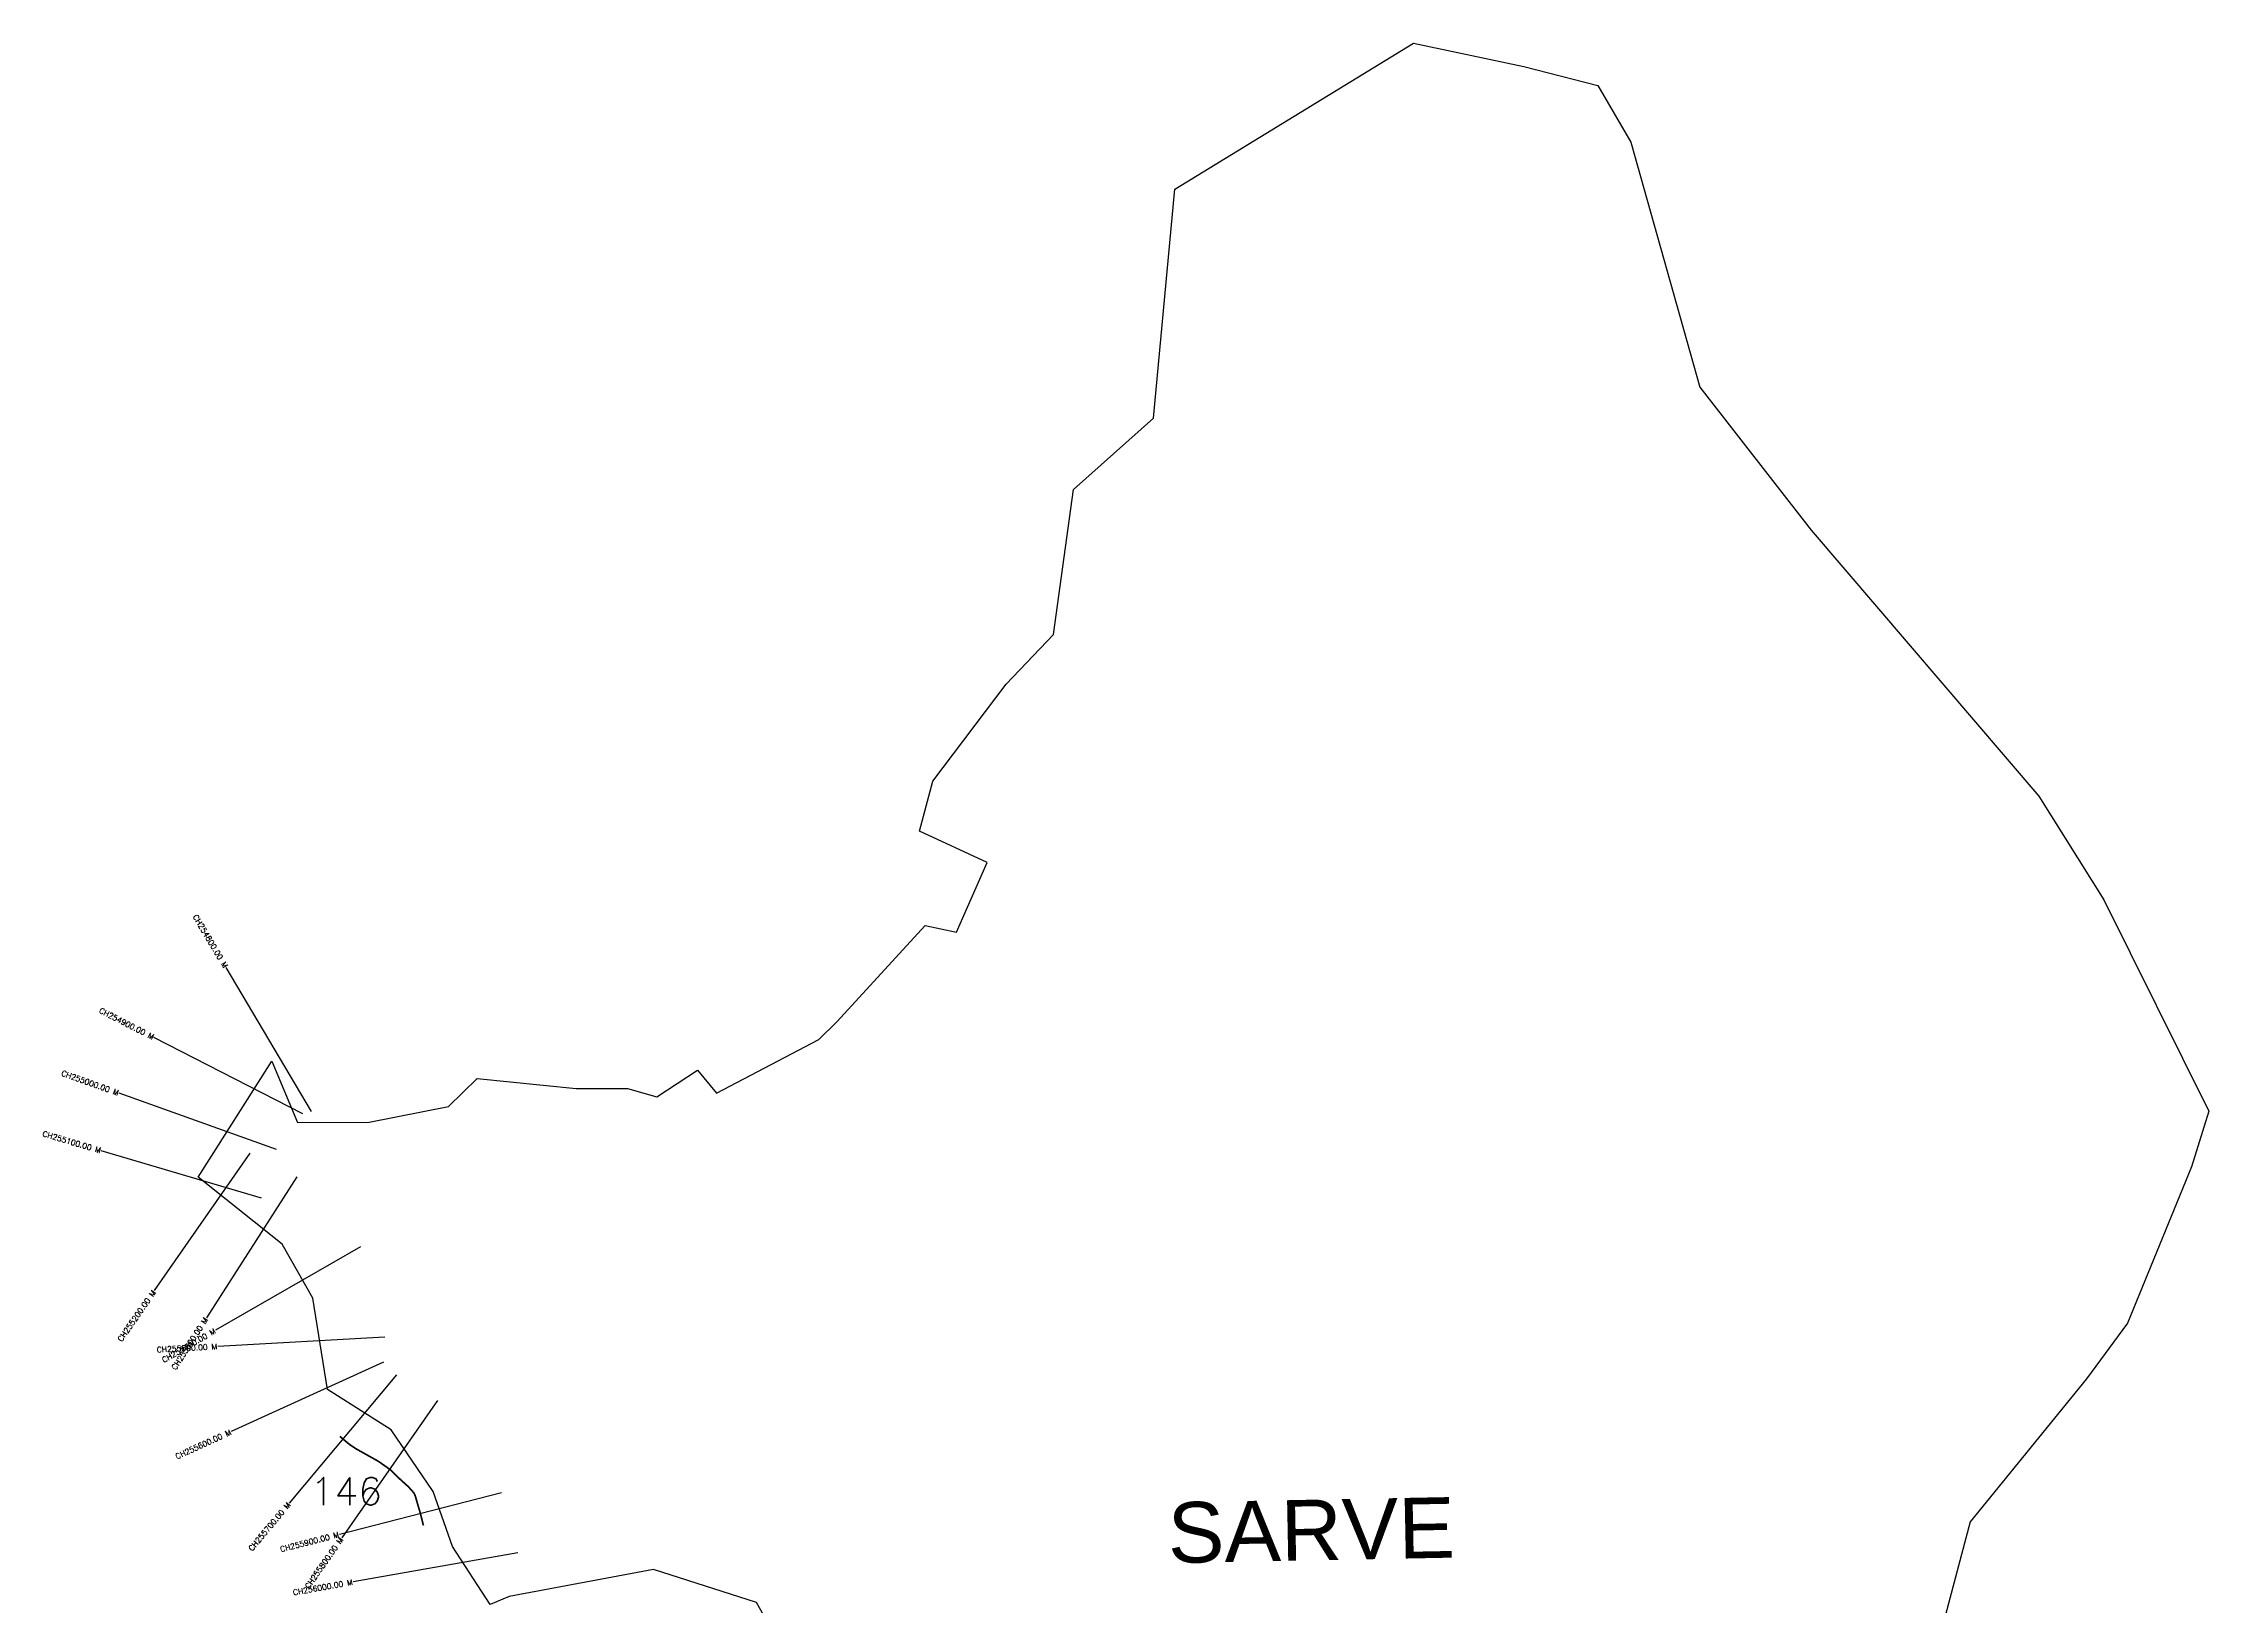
# Model space of a CAD drawing. Header units: metres. Extents: x 278426 to 282310, y 2036707 to 2040978.
# Drawn here: x 278426 to 282310, y 2038174 to 2040978 of the extents above; entities that cross this region are included whole.
import ezdxf
from ezdxf.enums import TextEntityAlignment as Align

# ---------------------------------------------------------------- set-up
doc = ezdxf.new("R2010")
doc.units = ezdxf.units.M
for name, color, linetype in [('ARTIFICIALLY PROTECTED', 4, 'Continuous'), ('CS', 134, 'Continuous'), ('CSMark', 6, 'Continuous'), ('village', 3, 'Continuous'), ('VILLAGE NAME', 250, 'Continuous')]:
    doc.layers.add(name, color=color, linetype=linetype)
doc.styles.get("Standard").update_dxf_attribs({"font": 'simplex.shx'})

msp = doc.modelspace()

# ---------------------------------------------------------------- linework, layer by layer
at = {"color": 6, "flags": 128}
msp.add_lwpolyline([(280883.6, 2040978.2), (281081.7, 2040936.5)], dxfattribs=at)
at = {"layer": 'ARTIFICIALLY PROTECTED', "const_width": 3, "flags": 128}
msp.add_lwpolyline([(278957.6, 2038479.2), (278974.2, 2038465.3), (278986, 2038457.2), (279026.8, 2038434.4), (279047.8, 2038419.6), (279067, 2038401), (279080.5, 2038388.9), (279090.4, 2038377.9), (279093.1, 2038372), (279097.7, 2038355.9), (279101.9, 2038341.9), (279107.2, 2038320.8), (279107.7, 2038319.3)], dxfattribs=at)
at = {"layer": 'CS'}
for p, q in [((278907, 2039062.1), (278753.7, 2039320)), ((278891.5, 2039058), (278624.2, 2039194.4)), ((278844.2, 2038993.9), (278561.6, 2039094.7)), ((278817.4, 2038906.3), (278529.7, 2038991.5)), ((278796.1, 2038987), (278624.8, 2038740.7)), ((278880.3, 2038944.5), (278718.3, 2038692)), ((278994.6, 2038819.4), (278734.6, 2038669.7)), ((279038.2, 2038656.9), (278738.6, 2038640.5)), ((279035.9, 2038612.1), (278762.9, 2038487.7)), ((279059.5, 2038589.6), (278866.9, 2038359.5)), ((279132.9, 2038543.2), (278961, 2038297.3)), ((279247.6, 2038377.6), (278956.9, 2038303.4)), ((279276.8, 2038270.5), (278981.4, 2038218))]:
    msp.add_line(p, q, dxfattribs=at)
at = {"layer": 'village', "color": 6}
for points in [[(278835.8, 2039152, 0), (278881.7, 2039042.2, 0), (279010.5, 2039042.6, 0), (279152.3, 2039071.2, 0), (279204.2, 2039121.4, 0), (279381.4, 2039103, 0), (279474, 2039103.1, 0), (279526.6, 2039088, 0), (279599.2, 2039136.1, 0), (279633.3, 2039094.7, 0), (279817.2, 2039191.2, 0), (279849.1, 2039222.9, 0), (280007.9, 2039395.9, 0), (280064, 2039383.5, 0), (280119.1, 2039508.5, 0), (279997.4, 2039565.1, 0), (280021.6, 2039654.7, 0), (280152.8, 2039828.5, 0), (280238.1, 2039917.8, 0), (280273.7, 2040177.9, 0), (280417.4, 2040305.6, 0), (280455.4, 2040716.4, 0), (280883.6, 2040978.2, 0)], [(281081.7, 2040936.5, 0), (281214.3, 2040902.4, 0), (281273.7, 2040800.8, 0), (281397.5, 2040361.5, 0), (281597.1, 2040105.1, 0), (282005.7, 2039627.8, 0), (282122.5, 2039441.5, 0), (282310.3, 2039062.8, 0), (282279.5, 2038962.9, 0), (282164.5, 2038682.2, 0), (282091.2, 2038582.3, 0), (281882.7, 2038326.1, 0), (281817, 2038079.8, 0)], [(279913.3, 2037812.2, 0), (279705.2, 2038181.1, 0), (279520.3, 2038240.6, 0), (279261.4, 2038191.8, 0), (279227.1, 2038177.4, 0), (279159.5, 2038281.6, 0), (279124.9, 2038380.1, 0), (279049.7, 2038490.9, 0), (278935.5, 2038563.4, 0), (278909.2, 2038727.2, 0), (278854.2, 2038823.8, 0), (278703.7, 2038944.2, 0), (278835.8, 2039152, 0)]]:
    msp.add_polyline3d(points, dxfattribs=at)

# ---------------------------------------------------------------- texts
at = {"insert": (278904.8, 2038405.6), "char_height": 50, "attachment_point": 1}
msp.add_mtext_dynamic_manual_height_columns('146', width=84.374, gutter_width=1, heights=[74.2], dxfattribs=at)
at = {"layer": 'CSMark'}
for s, rotation, p in [('CH254800.00 M', 300.7347, (278753.2, 2039320.8)), ('CH254900.00 M', 332.962, (278623.4, 2039194.9)), ('CH255000.00 M', 340.3826, (278560.7, 2039095)), ('CH255100.00 M', 343.5039, (278528.7, 2038991.8)), ('CH255200.00 M', 55.1795, (278624.3, 2038739.9)), ('CH255400.00 M', 29.9229, (278733.7, 2038669.2)), ('CH255300.00 M', 57.3075, (278717.7, 2038691.2)), ('CH255500.00 M', 3.121, (278737.6, 2038640.5)), ('CH255600.00 M', 24.502, (278762, 2038487.3)), ('CH255700.00 M', 50.0629, (278866.3, 2038358.8)), ('CH255900.00 M', 14.3207, (278955.9, 2038303.2)), ('CH255800.00 M', 55.0547, (278960.5, 2038296.5)), ('CH256000.00 M', 10.0685, (278980.5, 2038217.9))]:
    msp.add_text(s, height=10, rotation=rotation, dxfattribs=at).set_placement(p, align=Align.MIDDLE_RIGHT)
at = {"layer": 'VILLAGE NAME', "insert": (280441.9, 2038360.5), "char_height": 108.748, "attachment_point": 1, "rotation": 1.1028}
msp.add_mtext_dynamic_manual_height_columns('{\\fArial|b0|i0|c0|p34;SARVE}', width=726.929, gutter_width=543.7, heights=[0], dxfattribs=at)

doc.saveas('drawing.dxf')
